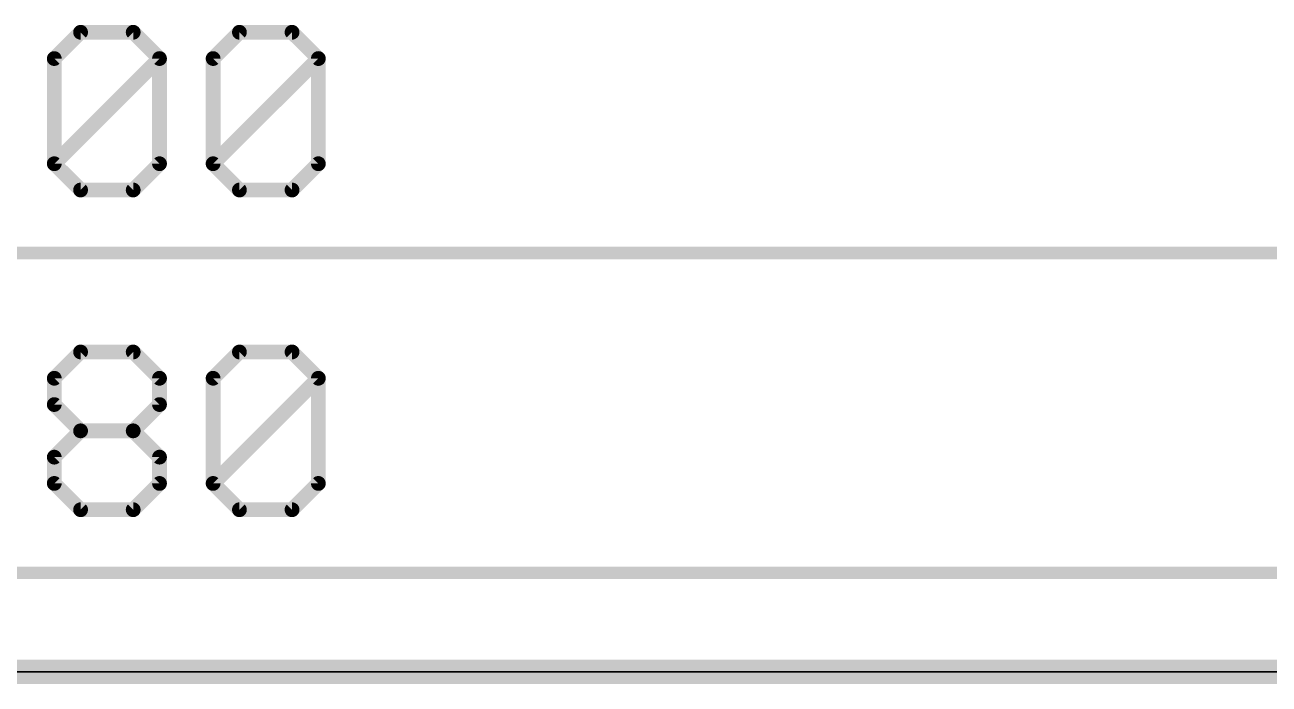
# Model space of a CAD drawing. Extents: x -9.8 to 63.1, y -5.4 to 29.5.
# Drawn here: x 25.15 to 37.97, y 22.73 to 29.53 of the extents above; entities that cross this region are included whole.
import ezdxf

# ---------------------------------------------------------------- set-up
doc = ezdxf.new("R2010")
doc.units = 0
for name, color, linetype in [('1', 12, 'CONTINUOUS'), ('16', 132, 'CONTINUOUS'), ('20', 4, 'CONTINUOUS'), ('47', 253, 'CONTINUOUS')]:
    doc.layers.add(name, color=color, linetype=linetype)

msp = doc.modelspace()

# ---------------------------------------------------------------- linework, layer by layer
at = {"layer": '1', "const_width": 0.254}
msp.add_lwpolyline([(50.8, 22.86), (0, 22.86)], dxfattribs=at)
at = {"layer": '16', "const_width": 0.254}
msp.add_lwpolyline([(50.8, 22.86), (0, 22.86)], dxfattribs=at)
at = {"layer": '20'}
for p, q in [((2.54, 22.86), (48.26, 22.86)), ((48.26, 22.86), (2.54, 22.86))]:
    msp.add_line(p, q, dxfattribs=at)
at = {"layer": '47'}
for points, const_width in [([(25.4505, 29.1845), (25.7217, 29.4557)], 0.1524), ([(25.7217, 29.4557), (26.264, 29.4557)], 0.1524), ([(26.264, 29.4557), (26.5352, 29.1845)], 0.1524), ([(27.0877, 29.1845), (27.3589, 29.4557)], 0.1524), ([(27.3589, 29.4557), (27.9012, 29.4557)], 0.1524), ([(27.9012, 29.4557), (28.1724, 29.1845)], 0.1524), ([(25.4505, 28.0999), (25.4505, 29.1845)], 0.1524), ([(25.4505, 28.0999), (26.5352, 29.1845)], 0.1524), ([(26.5352, 29.1845), (26.5352, 28.0999)], 0.1524), ([(27.0877, 28.0999), (27.0877, 29.1845)], 0.1524), ([(27.0877, 28.0999), (28.1724, 29.1845)], 0.1524), ([(28.1724, 29.1845), (28.1724, 28.0999)], 0.1524), ([(25.7217, 27.8287), (25.4505, 28.0999)], 0.1524), ([(26.5352, 28.0999), (26.264, 27.8287)], 0.1524), ([(27.3589, 27.8287), (27.0877, 28.0999)], 0.1524), ([(28.1724, 28.0999), (27.9012, 27.8287)], 0.1524), ([(26.264, 27.8287), (25.7217, 27.8287)], 0.1524), ([(27.9012, 27.8287), (27.3589, 27.8287)], 0.1524), ([(0.065, 27.178), (50.735, 27.178)], 0.13), ([(25.4505, 25.8874), (25.7217, 26.1586)], 0.1524), ([(25.7217, 26.1586), (26.264, 26.1586)], 0.1524), ([(26.264, 26.1586), (26.5352, 25.8874)], 0.1524), ([(27.0877, 25.8874), (27.3589, 26.1586)], 0.1524), ([(27.3589, 26.1586), (27.9012, 26.1586)], 0.1524), ([(27.9012, 26.1586), (28.1724, 25.8874)], 0.1524), ([(25.4505, 25.6163), (25.4505, 25.8874)], 0.1524), ([(26.5352, 25.8874), (26.5352, 25.6163)], 0.1524), ([(27.0877, 24.8028), (27.0877, 25.8874)], 0.1524), ([(27.0877, 24.8028), (28.1724, 25.8874)], 0.1524), ([(28.1724, 25.8874), (28.1724, 24.8028)], 0.1524), ([(25.7217, 25.3451), (25.4505, 25.6163)], 0.1524), ([(26.5352, 25.6163), (26.264, 25.3451)], 0.1524), ([(25.4505, 25.0739), (25.7217, 25.3451)], 0.1524), ([(25.7217, 25.3451), (26.264, 25.3451)], 0.1524), ([(26.264, 25.3451), (26.5352, 25.0739)], 0.1524), ([(25.4505, 24.8028), (25.4505, 25.0739)], 0.1524), ([(26.5352, 25.0739), (26.5352, 24.8028)], 0.1524), ([(25.7217, 24.5316), (25.4505, 24.8028)], 0.1524), ([(26.5352, 24.8028), (26.264, 24.5316)], 0.1524), ([(27.3589, 24.5316), (27.0877, 24.8028)], 0.1524), ([(28.1724, 24.8028), (27.9012, 24.5316)], 0.1524), ([(26.264, 24.5316), (25.7217, 24.5316)], 0.1524), ([(27.9012, 24.5316), (27.3589, 24.5316)], 0.1524), ([(2.605, 23.8809), (48.195, 23.8809)], 0.13), ([(20.955, 22.86), (63.037, 22.86)], 0.13)]:
    msp.add_lwpolyline(points, dxfattribs=dict(at, const_width=const_width))
at = {"layer": '47', "const_width": 0.0762}
for points in [[(25.7217, 29.4938, 1), (25.7217, 29.4176)], [(25.7486, 29.4287, 1), (25.6948, 29.4826)], [(26.291, 29.4826, 1), (26.2371, 29.4287)], [(26.264, 29.4176, 1), (26.264, 29.4938)], [(27.3589, 29.4938, 1), (27.3589, 29.4176)], [(27.3858, 29.4287, 1), (27.3319, 29.4826)], [(27.9281, 29.4826, 1), (27.8743, 29.4287)], [(27.9012, 29.4176, 1), (27.9012, 29.4938)], [(25.4886, 29.1845, 1), (25.4124, 29.1845)], [(25.4236, 29.2115, 1), (25.4775, 29.1576)], [(26.5733, 29.1845, 1), (26.4971, 29.1845)], [(26.5621, 29.1576, 1), (26.5083, 29.2115)], [(26.5083, 29.1576, 1), (26.5621, 29.2115)], [(27.1258, 29.1845, 1), (27.0496, 29.1845)], [(27.0608, 29.2115, 1), (27.1146, 29.1576)], [(28.2105, 29.1845, 1), (28.1343, 29.1845)], [(28.1993, 29.1576, 1), (28.1454, 29.2115)], [(28.1454, 29.1576, 1), (28.1993, 29.2115)], [(25.4775, 28.1268, 1), (25.4236, 28.0729)], [(25.4236, 28.1268, 1), (25.4775, 28.0729)], [(25.4124, 28.0999, 1), (25.4886, 28.0999)], [(26.4971, 28.0999, 1), (26.5733, 28.0999)], [(26.5621, 28.0729, 1), (26.5083, 28.1268)], [(27.1146, 28.1268, 1), (27.0608, 28.0729)], [(27.0608, 28.1268, 1), (27.1146, 28.0729)], [(27.0496, 28.0999, 1), (27.1258, 28.0999)], [(28.1343, 28.0999, 1), (28.2105, 28.0999)], [(28.1993, 28.0729, 1), (28.1454, 28.1268)], [(25.7217, 27.8668, 1), (25.7217, 27.7906)], [(25.6948, 27.8018, 1), (25.7486, 27.8556)], [(26.2371, 27.8556, 1), (26.291, 27.8018)], [(26.264, 27.7906, 1), (26.264, 27.8668)], [(27.3589, 27.8668, 1), (27.3589, 27.7906)], [(27.3319, 27.8018, 1), (27.3858, 27.8556)], [(27.8743, 27.8556, 1), (27.9281, 27.8018)], [(27.9012, 27.7906, 1), (27.9012, 27.8668)], [(25.7217, 26.1967, 1), (25.7217, 26.1205)], [(25.7486, 26.1317, 1), (25.6948, 26.1855)], [(26.291, 26.1855, 1), (26.2371, 26.1317)], [(26.264, 26.1205, 1), (26.264, 26.1967)], [(27.3589, 26.1967, 1), (27.3589, 26.1205)], [(27.3858, 26.1317, 1), (27.3319, 26.1855)], [(27.9281, 26.1855, 1), (27.8743, 26.1317)], [(27.9012, 26.1205, 1), (27.9012, 26.1967)], [(25.4886, 25.8874, 1), (25.4124, 25.8874)], [(25.4236, 25.9144, 1), (25.4775, 25.8605)], [(26.5733, 25.8874, 1), (26.4971, 25.8874)], [(26.5083, 25.8605, 1), (26.5621, 25.9144)], [(27.1258, 25.8874, 1), (27.0496, 25.8874)], [(27.0608, 25.9144, 1), (27.1146, 25.8605)], [(28.2105, 25.8874, 1), (28.1343, 25.8874)], [(28.1993, 25.8605, 1), (28.1454, 25.9144)], [(28.1454, 25.8605, 1), (28.1993, 25.9144)], [(25.4775, 25.6432, 1), (25.4236, 25.5893)], [(25.4124, 25.6163, 1), (25.4886, 25.6163)], [(26.4971, 25.6163, 1), (26.5733, 25.6163)], [(26.5621, 25.5893, 1), (26.5083, 25.6432)], [(25.7217, 25.3832, 1), (25.7217, 25.307)], [(25.7486, 25.3182, 1), (25.6948, 25.372)], [(25.6948, 25.3182, 1), (25.7486, 25.372)], [(26.291, 25.372, 1), (26.2371, 25.3182)], [(26.2371, 25.372, 1), (26.291, 25.3182)], [(26.264, 25.307, 1), (26.264, 25.3832)], [(25.4886, 25.0739, 1), (25.4124, 25.0739)], [(25.4236, 25.1009, 1), (25.4775, 25.047)], [(26.5733, 25.0739, 1), (26.4971, 25.0739)], [(26.5083, 25.047, 1), (26.5621, 25.1009)], [(25.4775, 24.8297, 1), (25.4236, 24.7758)], [(26.5621, 24.7758, 1), (26.5083, 24.8297)], [(27.1146, 24.8297, 1), (27.0608, 24.7758)], [(28.1993, 24.7758, 1), (28.1454, 24.8297)], [(25.4124, 24.8028, 1), (25.4886, 24.8028)], [(26.4971, 24.8028, 1), (26.5733, 24.8028)], [(27.0608, 24.8297, 1), (27.1146, 24.7758)], [(27.0496, 24.8028, 1), (27.1258, 24.8028)], [(28.1343, 24.8028, 1), (28.2105, 24.8028)], [(25.7217, 24.5697, 1), (25.7217, 24.4935)], [(25.6948, 24.5047, 1), (25.7486, 24.5586)], [(26.2371, 24.5586, 1), (26.291, 24.5047)], [(26.264, 24.4935, 1), (26.264, 24.5697)], [(27.3589, 24.5697, 1), (27.3589, 24.4935)], [(27.3319, 24.5047, 1), (27.3858, 24.5586)], [(27.8743, 24.5586, 1), (27.9281, 24.5047)], [(27.9012, 24.4935, 1), (27.9012, 24.5697)]]:
    msp.add_lwpolyline(points, format="xyb", dxfattribs=at)

doc.saveas('drawing.dxf')
